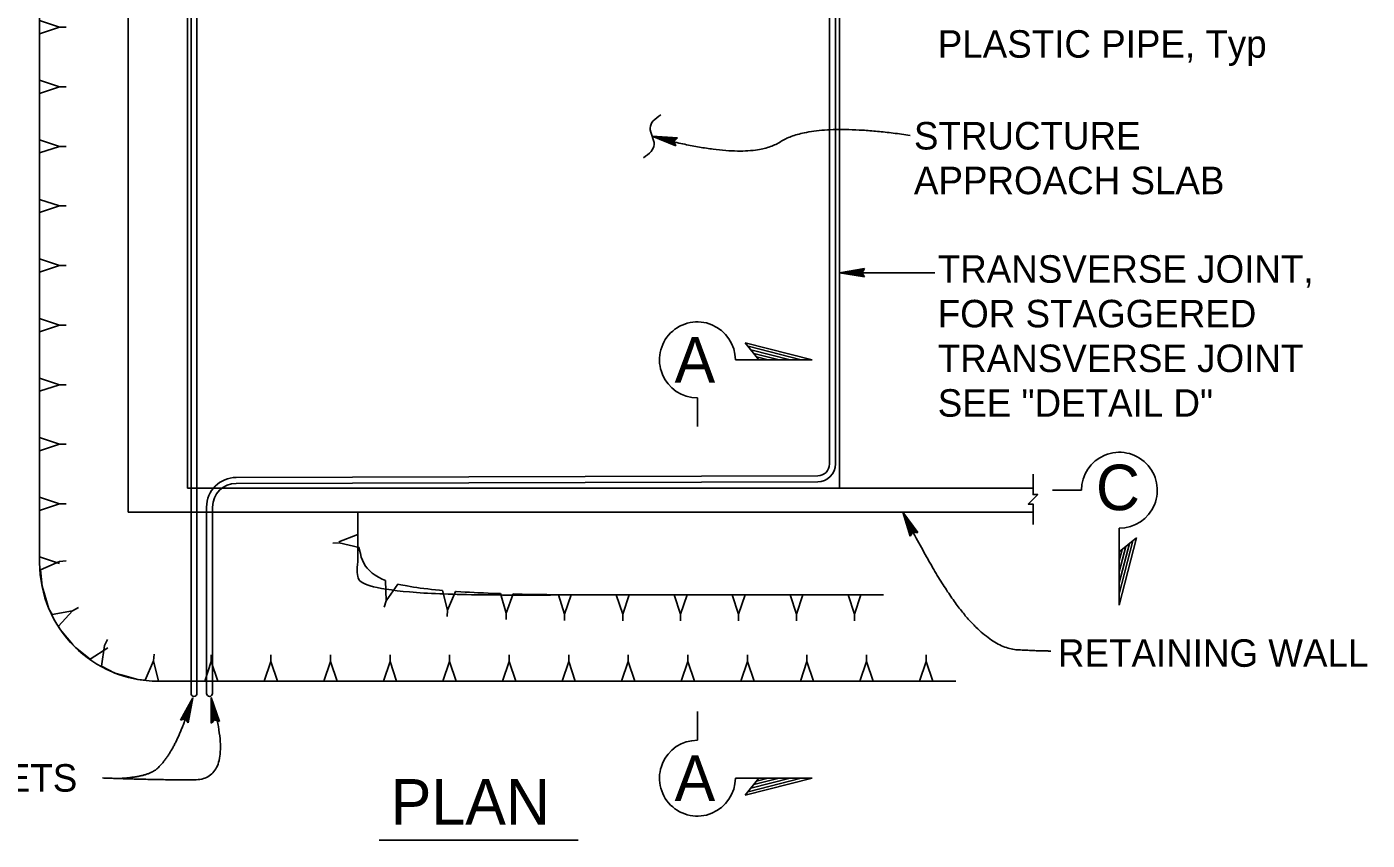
# Model space of a CAD drawing. Extents: x -893 to 867, y -474 to 712.
# Drawn here: x -690.5 to -337.1, y 240.7 to 455.1 of the extents above; entities that cross this region are included whole.
import ezdxf

# ---------------------------------------------------------------- set-up
doc = ezdxf.new("R2010")
doc.units = 0
for name, color, linetype in [('12 Coord Grid', 7, 'Continuous'), ('212 Leaders and Dim Lines', 7, 'Continuous'), ('214 Text and Titles', 7, 'Continuous'), ('238 Not Assigned', 7, 'Continuous'), ('239 Not Assigned', 7, 'Continuous'), ('240 Concrete', 7, 'Continuous')]:
    doc.layers.add(name, color=color, linetype=linetype)

msp = doc.modelspace()

# ---------------------------------------------------------------- linework, layer by layer
at = {"layer": '12 Coord Grid'}
msp.add_open_spline([(-525.62, 426.27), (-500.39, 419.3), (-483.21, 430.31), (-457.63, 426.49)], degree=2, dxfattribs=at)
at = {"layer": '212 Leaders and Dim Lines'}
for p, q in [((-519.84, 424.96), (-525.62, 426.27)), ((-519.42, 423.74), (-525.62, 426.27)), ((-525.62, 426.27), (-518.94, 425.89)), ((-519.39, 425.42), (-525.62, 426.27)), ((-525.62, 426.27), (-519.63, 424.35)), ((-519.53, 424.04), (-525.62, 426.27)), ((-525.62, 426.27), (-519.74, 424.65)), ((-519.62, 425.19), (-525.62, 426.27)), ((-525.62, 426.27), (-519.16, 425.65)), ((-519.84, 424.96), (-519.39, 425.42)), ((-519.63, 424.35), (-519.84, 424.96)), ((-519.63, 424.35), (-519.42, 423.74)), ((-519.39, 425.42), (-518.94, 425.89)), ((-476.22, 390.28), (-469.62, 391.38)), ((-476.22, 390.28), (-469.79, 391.11)), ((-469.96, 390.83), (-476.22, 390.28)), ((-470.13, 390.56), (-476.22, 390.28)), ((-470.3, 390.28), (-476.22, 390.28)), ((-469.62, 389.18), (-476.22, 390.28)), ((-476.22, 390.28), (-469.96, 389.73)), ((-469.79, 389.45), (-476.22, 390.28)), ((-476.22, 390.28), (-470.13, 390.01)), ((-470.3, 390.28), (-469.96, 390.83)), ((-469.96, 389.73), (-470.3, 390.28)), ((-469.96, 390.83), (-469.62, 391.38)), ((-469.96, 389.73), (-469.62, 389.18)), ((-456.88, 321.92), (-459.52, 327.22)), ((-457.56, 320.82), (-459.52, 327.22)), ((-459.52, 327.22), (-455.59, 321.81)), ((-456.23, 321.86), (-459.52, 327.22)), ((-459.52, 327.22), (-457.22, 321.37)), ((-457.39, 321.1), (-459.52, 327.22)), ((-459.52, 327.22), (-457.05, 321.65)), ((-456.55, 321.89), (-459.52, 327.22)), ((-459.52, 327.22), (-455.91, 321.84)), ((-457.22, 321.37), (-456.88, 321.92)), ((-456.88, 321.92), (-456.23, 321.86)), ((-456.23, 321.86), (-455.59, 321.81)), ((-457.22, 321.37), (-457.56, 320.82)), ((-649.98, 272.37), (-646.75, 278.23)), ((-649.66, 272.44), (-646.75, 278.23)), ((-646.75, 278.23), (-649.35, 272.51)), ((-646.75, 278.23), (-649.03, 272.58)), ((-648.71, 272.65), (-646.75, 278.23)), ((-648.51, 272.39), (-646.75, 278.23)), ((-648.31, 272.14), (-646.75, 278.23)), ((-646.75, 278.23), (-648.1, 271.89)), ((-646.75, 278.23), (-647.9, 271.64)), ((-640.88, 272.45), (-641.87, 278.29)), ((-641.85, 271.6), (-641.87, 278.29)), ((-641.87, 278.29), (-639.68, 271.97)), ((-640.28, 272.21), (-641.87, 278.29)), ((-641.87, 278.29), (-641.37, 272.02)), ((-641.61, 271.81), (-641.87, 278.29)), ((-641.87, 278.29), (-641.12, 272.24)), ((-640.58, 272.33), (-641.87, 278.29)), ((-641.87, 278.29), (-639.98, 272.09)), ((-649.35, 272.51), (-649.98, 272.37)), ((-649.35, 272.51), (-648.71, 272.65)), ((-648.71, 272.65), (-648.31, 272.14)), ((-648.31, 272.14), (-647.9, 271.64)), ((-641.37, 272.02), (-640.88, 272.45)), ((-640.88, 272.45), (-640.28, 272.21)), ((-640.28, 272.21), (-639.68, 271.97)), ((-641.37, 272.02), (-641.85, 271.6))]:
    msp.add_line(p, q, dxfattribs=at)
for points, degree in [([(-527.92, 420.62), (-526.32, 421.63), (-523.91, 423.83), (-527.33, 428.71), (-524.91, 430.9), (-523.32, 431.91)], 3), ([(-476.22, 390.28), (-469.35, 390.28), (-461.17, 390.28), (-451.11, 390.28)], 2), ([(-459.52, 327.22), (-449.46, 307.07), (-435.36, 291.21), (-423.28, 290.58), (-420.52, 290.58)], 2), ([(-641.87, 278.29), (-635.33, 256.64), (-657.42, 256.6), (-670.53, 257.12)], 2), ([(-646.75, 278.23), (-649.25, 270.36), (-653.6, 261.92), (-658.52, 257.36), (-666.03, 257)], 2)]:
    msp.add_open_spline(points, degree=degree, dxfattribs=at)
at = {"layer": '214 Text and Titles'}
for p, q in [((-483.42, 367.34), (-501.11, 371.86)), ((-497.46, 367.34), (-501.11, 371.86)), ((-486.33, 367.34), (-500.35, 370.92)), ((-489.24, 367.34), (-499.59, 369.99)), ((-492.15, 367.34), (-498.84, 369.05)), ((-495.06, 367.34), (-498.08, 368.11)), ((-503.68, 367.43), (-503.68, 367.43)), ((-503.68, 367.34), (-483.42, 367.34)), ((-513.69, 357.34), (-513.69, 349.73)), ((-412.47, 332.97), (-420.08, 332.97)), ((-402.46, 322.97), (-402.46, 302.7)), ((-402.37, 322.97), (-402.37, 322.97)), ((-402.46, 302.7), (-397.95, 320.39)), ((-402.46, 316.74), (-397.95, 320.39)), ((-402.46, 305.61), (-398.88, 319.64)), ((-402.46, 308.52), (-399.82, 318.88)), ((-402.46, 311.43), (-400.76, 318.12)), ((-402.46, 314.34), (-401.69, 317.37)), ((-513.69, 267.06), (-513.69, 274.67)), ((-503.68, 257.06), (-483.42, 257.06)), ((-503.68, 256.97), (-503.68, 256.97)), ((-483.42, 257.06), (-501.11, 252.54)), ((-497.46, 257.06), (-501.11, 252.54)), ((-486.33, 257.06), (-500.35, 253.48)), ((-489.24, 257.06), (-499.6, 254.41)), ((-492.15, 257.06), (-498.84, 255.35)), ((-495.06, 257.06), (-498.08, 256.28)), ((-597.62, 240.71), (-545.16, 240.71))]:
    msp.add_line(p, q, dxfattribs=at)
for centre, start, end in [((-513.69, 367.34), 0, 270.0005), ((-402.46, 332.97), 270, 180.0005), ((-513.69, 257.06), 89.9995, 360)]:
    msp.add_arc(centre, 10, start, end, dxfattribs=at)
at = {"layer": '238 Not Assigned'}
for p, q in [((-687.09, 533.33), (-687.09, 313.88)), ((-681.86, 455.01), (-687.09, 456.76)), ((-687.09, 453.27), (-681.86, 455.01)), ((-681.86, 455.01), (-680.11, 455.01)), ((-681.86, 439.31), (-687.09, 441.05)), ((-687.09, 437.56), (-681.86, 439.31)), ((-681.86, 439.31), (-680.11, 439.31)), ((-681.86, 423.6), (-687.09, 425.35)), ((-687.09, 421.86), (-681.86, 423.6)), ((-681.86, 423.6), (-680.11, 423.6)), ((-681.86, 407.9), (-687.09, 409.64)), ((-687.09, 406.16), (-681.86, 407.9)), ((-681.86, 407.9), (-680.11, 407.9)), ((-681.86, 392.2), (-687.09, 393.94)), ((-687.09, 390.45), (-681.86, 392.2)), ((-681.86, 392.2), (-680.11, 392.2)), ((-681.86, 376.49), (-687.09, 378.24)), ((-687.09, 374.75), (-681.86, 376.49)), ((-681.86, 376.49), (-680.11, 376.49)), ((-681.86, 360.79), (-687.09, 362.53)), ((-687.09, 359.04), (-681.86, 360.79)), ((-681.86, 360.79), (-680.11, 360.79)), ((-681.86, 345.09), (-687.09, 346.83)), ((-687.09, 343.34), (-681.86, 345.09)), ((-681.86, 345.09), (-680.11, 345.09)), ((-681.86, 329.38), (-687.09, 331.13)), ((-687.09, 327.64), (-681.86, 329.38)), ((-681.86, 329.38), (-680.11, 329.38)), ((-608.13, 319.12), (-609.82, 318.97)), ((-603.17, 321.28), (-608.19, 319.37)), ((-608.13, 319.12), (-602.9, 317.9)), ((-681.86, 313.68), (-687.09, 315.42)), ((-686.9, 311.94), (-681.87, 314.2)), ((-681.87, 314.2), (-680.13, 314.37)), ((-595.89, 309.17), (-595.76, 303.8)), ((-595.76, 303.8), (-592.65, 308.17)), ((-580.88, 306.55), (-579.6, 301.34)), ((-579.56, 301.34), (-577.49, 306.29)), ((-565.63, 305.7), (-564.08, 300.57)), ((-564.08, 300.57), (-562.23, 305.61)), ((-550.35, 305.41), (-548.7, 300.3)), ((-548.7, 300.3), (-546.96, 305.38)), ((-535.08, 305.35), (-533.38, 300.26)), ((-533.38, 300.26), (-531.68, 305.35)), ((-519.8, 305.35), (-518.11, 300.26)), ((-518.11, 300.26), (-516.41, 305.35)), ((-504.53, 305.35), (-502.83, 300.26)), ((-502.83, 300.26), (-501.13, 305.35)), ((-489.25, 305.35), (-487.55, 300.26)), ((-487.55, 300.26), (-485.86, 305.35)), ((-473.98, 305.35), (-472.28, 300.26)), ((-472.28, 300.26), (-470.58, 305.35)), ((-678.39, 301.21), (-683.82, 300.24)), ((-682.15, 297.17), (-678.39, 301.21)), ((-678.39, 301.21), (-676.86, 302.04)), ((-595.76, 303.8), (-596.26, 302.18)), ((-579.56, 301.34), (-579.69, 299.64)), ((-564.08, 300.57), (-564.13, 298.87)), ((-548.7, 300.3), (-548.71, 298.6)), ((-533.38, 300.26), (-533.38, 298.56)), ((-518.11, 300.26), (-518.11, 298.56)), ((-502.83, 300.26), (-502.83, 298.56)), ((-487.55, 300.26), (-487.55, 298.56)), ((-472.28, 300.26), (-472.28, 298.56)), ((-669.98, 292.06), (-669.18, 293.61)), ((-669.15, 291.42), (-673.78, 288.41)), ((-670.81, 286.6), (-669.98, 292.06)), ((-657.09, 287.98), (-659.28, 282.92)), ((-657.09, 287.98), (-656.93, 289.72)), ((-655.8, 282.62), (-657.09, 287.98)), ((-641.84, 287.85), (-643.59, 282.62)), ((-641.84, 287.85), (-641.84, 289.6)), ((-640.1, 282.62), (-641.84, 287.85)), ((-626.14, 287.85), (-627.88, 282.62)), ((-626.14, 287.85), (-626.14, 289.6)), ((-624.39, 282.62), (-626.14, 287.85)), ((-610.44, 287.85), (-612.18, 282.62)), ((-610.44, 287.85), (-610.44, 289.6)), ((-608.69, 282.62), (-610.44, 287.85)), ((-594.73, 287.85), (-596.48, 282.62)), ((-594.73, 287.85), (-594.73, 289.6)), ((-592.99, 282.62), (-594.73, 287.85)), ((-579.03, 287.85), (-580.77, 282.62)), ((-579.03, 287.85), (-579.03, 289.6)), ((-577.28, 282.62), (-579.03, 287.85)), ((-563.32, 287.85), (-565.07, 282.62)), ((-563.32, 287.85), (-563.32, 289.6)), ((-561.58, 282.62), (-563.32, 287.85)), ((-547.62, 287.85), (-549.37, 282.62)), ((-547.62, 287.85), (-547.62, 289.6)), ((-545.88, 282.62), (-547.62, 287.85)), ((-531.92, 287.85), (-533.66, 282.62)), ((-531.92, 287.85), (-531.92, 289.6)), ((-530.17, 282.62), (-531.92, 287.85)), ((-516.21, 287.85), (-517.96, 282.62)), ((-516.21, 287.85), (-516.21, 289.6)), ((-514.47, 282.62), (-516.21, 287.85)), ((-500.51, 287.85), (-502.26, 282.62)), ((-500.51, 287.85), (-500.51, 289.6)), ((-498.77, 282.62), (-500.51, 287.85)), ((-484.81, 287.85), (-486.55, 282.62)), ((-484.81, 287.85), (-484.81, 289.6)), ((-483.06, 282.62), (-484.81, 287.85)), ((-469.1, 287.85), (-470.85, 282.62)), ((-469.1, 287.85), (-469.1, 289.6)), ((-467.36, 282.62), (-469.1, 287.85)), ((-453.4, 287.85), (-455.14, 282.62)), ((-453.4, 287.85), (-453.4, 289.6)), ((-451.65, 282.62), (-453.4, 287.85)), ((-655.83, 282.62), (-445.55, 282.62))]:
    msp.add_line(p, q, dxfattribs=at)
for points in [[(-687.09, 453.27), (-687.09, 447.16)], [(-687.09, 447.16), (-687.09, 441.05)], [(-687.09, 437.56), (-687.09, 431.46)], [(-687.09, 431.46), (-687.09, 425.35)], [(-687.09, 421.86), (-687.09, 415.75)], [(-687.09, 415.75), (-687.09, 409.64)], [(-687.09, 406.16), (-687.09, 400.05)], [(-687.09, 400.05), (-687.09, 393.94)], [(-687.09, 390.45), (-687.09, 384.34)], [(-687.09, 384.34), (-687.09, 378.24)], [(-687.09, 374.75), (-687.09, 368.64)], [(-687.09, 368.64), (-687.09, 362.53)], [(-687.09, 359.04), (-687.09, 352.94)], [(-687.09, 352.94), (-687.09, 346.83)], [(-687.09, 343.34), (-687.09, 337.23)], [(-687.09, 337.23), (-687.09, 331.13)], [(-687.09, 327.64), (-687.09, 321.53)], [(-603.17, 321.28), (-603.19, 321.62), (-603.21, 322.94), (-603.24, 324.25), (-603.24, 325.68), (-603.24, 327.22)], [(-687.09, 321.53), (-687.09, 315.42)], [(-600.78, 312.42), (-601.21, 312.99), (-601.61, 313.75), (-602.02, 314.5), (-602.32, 315.34), (-602.55, 316.26), (-602.78, 317.19), (-602.89, 317.9)], [(-686.9, 311.94), (-686.47, 307.68), (-685.94, 305.94)], [(-595.89, 309.18), (-596.84, 309.56), (-597.76, 310.05), (-598.67, 310.54), (-599.43, 311.08), (-600.06, 311.7), (-600.7, 312.31), (-600.78, 312.42)], [(-586.78, 307.19), (-587.66, 307.32), (-588.57, 307.45), (-589.43, 307.59), (-590.24, 307.73), (-591.87, 308.03), (-592.63, 308.21)], [(-685.94, 305.94), (-684.64, 301.73), (-683.82, 300.24)], [(-580.88, 306.55), (-581.71, 306.63), (-582.78, 306.73), (-583.81, 306.83), (-584.8, 306.95), (-585.8, 307.06), (-586.75, 307.18), (-586.78, 307.19)], [(-571.56, 305.95), (-572.52, 305.99), (-573.73, 306.06), (-574.92, 306.13), (-576.1, 306.2), (-577.27, 306.27), (-577.49, 306.29)], [(-565.63, 305.71), (-566.28, 305.73), (-567.55, 305.78), (-568.81, 305.82), (-570.06, 305.88), (-571.29, 305.93), (-571.56, 305.95)], [(-556.3, 305.48), (-557.25, 305.5), (-558.55, 305.52), (-559.85, 305.55), (-561.14, 305.58), (-562.23, 305.61)], [(-550.35, 305.41), (-550.79, 305.41), (-552.07, 305.42), (-553.36, 305.44), (-554.66, 305.46), (-555.95, 305.48), (-556.3, 305.48)], [(-541.02, 305.36), (-542.03, 305.36), (-543.24, 305.36), (-544.48, 305.37), (-545.72, 305.37), (-546.96, 305.38)], [(-535.08, 305.35), (-536.18, 305.35), (-537.32, 305.35), (-538.47, 305.35), (-539.64, 305.35), (-540.83, 305.36), (-541.02, 305.36)], [(-525.74, 305.35), (-525.98, 305.35), (-527.89, 305.35), (-529.8, 305.35), (-531.68, 305.35)], [(-519.8, 305.35), (-520.76, 305.35), (-522.47, 305.35), (-524.18, 305.35), (-525.74, 305.35)], [(-510.47, 305.35), (-511.61, 305.35), (-513.07, 305.35), (-514.52, 305.35), (-516.02, 305.35), (-516.41, 305.35)], [(-504.53, 305.35), (-504.63, 305.35), (-506.02, 305.35), (-507.4, 305.35), (-508.8, 305.35), (-510.2, 305.35), (-510.47, 305.35)], [(-495.19, 305.35), (-495.99, 305.35), (-497.51, 305.35), (-498.98, 305.35), (-500.41, 305.35), (-501.13, 305.35)], [(-489.25, 305.35), (-489.7, 305.35), (-491.3, 305.35), (-492.9, 305.35), (-494.47, 305.35), (-495.19, 305.35)], [(-479.92, 305.35), (-480.07, 305.35), (-481.65, 305.35), (-483.22, 305.35), (-484.84, 305.35), (-485.86, 305.35)], [(-473.98, 305.35), (-474.18, 305.35), (-475.59, 305.35), (-477.06, 305.35), (-478.53, 305.35), (-479.92, 305.35)], [(-464.64, 305.35), (-465.07, 305.35), (-465.7, 305.35), (-466.48, 305.35), (-467.27, 305.35), (-468.22, 305.35), (-469.29, 305.35), (-470.37, 305.35), (-470.58, 305.35)], [(-682.15, 297.17), (-681.66, 296.26), (-678.4, 292.38)], [(-678.4, 292.38), (-677.65, 291.49), (-673.78, 288.41)], [(-670.81, 286.6), (-667.23, 284.77), (-665.22, 284.21)], [(-665.22, 284.21), (-661.24, 283.09), (-659.28, 282.92)], [(-655.8, 282.62), (-649.69, 282.62)], [(-649.69, 282.62), (-643.59, 282.62)], [(-640.1, 282.62), (-633.99, 282.62)], [(-633.99, 282.62), (-627.88, 282.62)], [(-624.39, 282.62), (-618.29, 282.62)], [(-618.29, 282.62), (-612.18, 282.62)], [(-608.69, 282.62), (-602.58, 282.62)], [(-602.58, 282.62), (-596.48, 282.62)], [(-592.99, 282.62), (-586.88, 282.62)], [(-586.88, 282.62), (-580.77, 282.62)], [(-577.28, 282.62), (-571.18, 282.62)], [(-571.18, 282.62), (-565.07, 282.62)], [(-561.58, 282.62), (-555.47, 282.62)], [(-555.47, 282.62), (-549.37, 282.62)], [(-545.88, 282.62), (-539.77, 282.62)], [(-539.77, 282.62), (-533.66, 282.62)], [(-530.17, 282.62), (-524.07, 282.62)], [(-524.07, 282.62), (-517.96, 282.62)], [(-514.47, 282.62), (-508.36, 282.62)], [(-508.36, 282.62), (-502.26, 282.62)], [(-498.77, 282.62), (-492.66, 282.62)], [(-492.66, 282.62), (-486.55, 282.62)], [(-483.06, 282.62), (-476.95, 282.62)], [(-476.95, 282.62), (-470.85, 282.62)], [(-467.36, 282.62), (-461.25, 282.62)], [(-461.25, 282.62), (-455.14, 282.62)], [(-451.65, 282.62), (-445.55, 282.62)]]:
    msp.add_lwpolyline(points, dxfattribs=at)
msp.add_arc((-655.83, 313.88), 31.26, 180, 270, dxfattribs=at)
msp.add_open_spline([(-603.24, 327.22), (-603.24, 314.89), (-603.24, 305.35), (-525.28, 305.35), (-499.58, 305.35), (-468.11, 305.35), (-464.64, 305.35)], degree=2, dxfattribs=at)
at = {"layer": '239 Not Assigned'}
for p, q in [((-647.19, 564.59), (-647.19, 333.04)), ((-645.63, 564.59), (-645.63, 333.04)), ((-478.85, 564.59), (-478.85, 339.89)), ((-477.29, 564.59), (-477.29, 339.89)), ((-635.27, 336.33), (-481.98, 336.76)), ((-647.19, 282.62), (-647.19, 333.04)), ((-645.63, 282.62), (-645.63, 333.04)), ((-635.27, 334.77), (-481.98, 335.2)), ((-643.09, 282.62), (-643.09, 328.52)), ((-641.52, 282.62), (-641.52, 328.52))]:
    msp.add_line(p, q, dxfattribs=at)
for centre, radius, start, end in [((-481.98, 339.89), 3.13, 270, 0), ((-481.98, 339.89), 4.69, 270, 0), ((-635.27, 328.52), 7.82, 90, 180), ((-635.27, 328.52), 6.25, 90, 180)]:
    msp.add_arc(centre, radius, start, end, dxfattribs=at)
at = {"layer": '240 Concrete'}
for p, q in [((-663.78, 521.03), (-663.78, 327.22)), ((-476.22, 521.03), (-476.22, 333.47)), ((-648.15, 513.74), (-648.15, 333.47)), ((-648.15, 333.47), (-425.21, 333.47)), ((-663.78, 327.22), (-425.21, 327.22)), ((-647.19, 279.41), (-647.19, 282.62)), ((-645.63, 279.41), (-645.63, 282.62)), ((-643.09, 279.41), (-643.09, 282.62)), ((-641.52, 279.41), (-641.52, 282.62))]:
    msp.add_line(p, q, dxfattribs=at)
msp.add_lwpolyline([(-425.21, 337.18), (-425.21, 331.81), (-423.96, 331.81), (-426.46, 329.31), (-425.21, 329.31), (-425.21, 323.94)], dxfattribs=at)
for centre in [(-646.41, 279.41), (-642.31, 279.41)]:
    msp.add_arc(centre, 0.782, 180, 0, dxfattribs=at)

# ---------------------------------------------------------------- texts
at = {"layer": '214 Text and Titles'}
for s, height, p in [('PLASTIC PIPE, Typ', 7.247, (-450.33, 446.98)), ('STRUCTURE', 7.247, (-456.61, 422.78)), ('APPROACH SLAB', 7.247, (-456.61, 411)), ('TRANSVERSE JOINT,', 7.247, (-450.33, 387.67)), ('FOR STAGGERED', 7.247, (-450.33, 375.9)), ('A', 12, (-519.7, 361.34)), ('TRANSVERSE JOINT', 7.247, (-450.33, 364.12)), ('SEE "DETAIL D"', 7.247, (-450.33, 352.35)), ('C', 12.01, (-408.62, 327.7)), ('RETAINING WALL', 7.247, (-418.64, 286.42)), ('A', 12, (-519.7, 251.05)), ('OUTLETS', 7.247, (-721.86, 253.51)), ('PLAN', 12.005, (-594.52, 244.82))]:
    msp.add_text(s, height=height, dxfattribs=at).set_placement(p)

doc.saveas('drawing.dxf')
